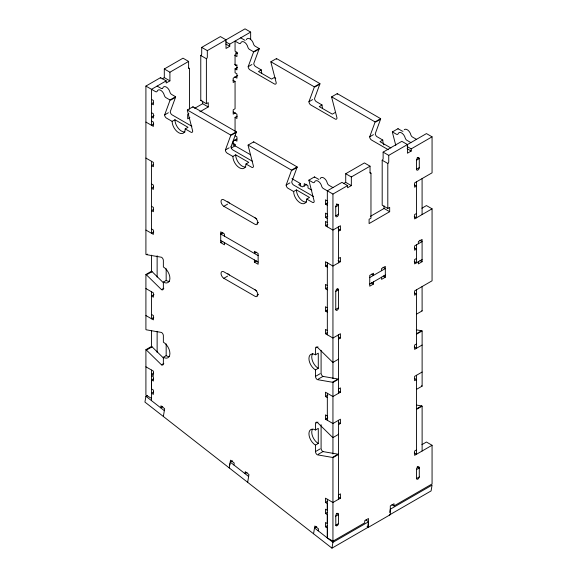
<?xml version="1.0" encoding="UTF-8"?>
<svg xmlns="http://www.w3.org/2000/svg" width="577" height="577" viewBox="0 0 577 577"><rect width="100%" height="100%" fill="white"/><g stroke="black" fill="none" stroke-linecap="round" stroke-linejoin="round"><path stroke-width="0.87" d="M163.341 357.906L152.054 346.827A2.647 1.529 60 0 0 151.52 346.424L145.909 349.669L145.909 395.13L151.52 398.368M151.52 400.654L151.52 370.045M367.073 526.455L368.479 527.263L368.479 518.514L364.736 520.678L364.736 522.834L332.943 541.19L327.332 537.952L327.332 499.256M332.943 541.19L332.943 457.648L338.555 454.409A2.647 1.529 60 0 0 338.014 454.186L322.969 451.582L318.288 454.279M422.09 286.567L422.119 310.916L416.507 314.155M421.902 444.658L426.453 442.025L432.065 445.271L432.065 483.959L394.041 505.921L391.934 504.702M147.387 395.418L145.909 396.269L144.935 402.09L331.963 548.15L367.499 527.63L368.472 521.817L366.02 519.899M163.356 416.471L164.654 408.718L160.969 405.84L160.644 407.78L162.75 406.569M229.242 467.925L230.54 460.172L234.226 463.05L233.901 464.99M229.725 465.019L229.971 463.562M247.656 482.314L248.961 474.554L245.275 471.683L244.951 473.616L247.057 472.404M313.542 533.768L314.847 526.008L318.533 528.885L318.208 530.826M331.963 548.15L332.936 542.33L368.472 521.817M389.749 512.448L390.297 509.217L432.065 485.106L431.091 490.919L389.316 515.037M338.555 523.577L337.66 525.351L336.636 525.943L335.85 525.654L335.749 515.932A1.983 1.147 -60 0 1 337.148 513.501A1.983 1.147 -60 0 1 338.555 514.309L338.555 523.577L335.749 525.193M419.284 476.963L418.397 478.744L417.373 479.336L416.587 479.04L416.479 469.317A1.983 1.147 -60 0 1 417.885 466.887A1.983 1.147 -60 0 1 419.284 467.702L419.284 476.963L416.507 478.564M313.39 196.447L293.635 185.044A2.647 1.529 60 0 1 291.76 181.805L297.061 167.337A2.625 1.515 60 0 0 297.112 166.897L253.714 141.841L248.11 145.079A2.633 1.522 60 0 0 248.182 145.743L253.454 166.169A2.647 1.529 60 0 1 251.925 167.409L245.975 164.005A9.261 5.344 60 0 1 239.426 167.784A9.261 5.344 60 0 1 232.877 156.446L227.266 153.208A2.647 1.529 60 0 1 225.398 149.97L230.663 135.631A2.633 1.522 60 0 0 230.742 135.061L236.354 131.816L192.963 106.767L187.352 110.005A2.647 1.529 60 0 0 187.431 110.669L192.696 131.087A2.647 1.529 60 0 1 191.167 132.328L185.217 128.931A9.261 5.344 60 0 1 178.675 132.71A9.261 5.344 60 0 1 172.126 121.372L166.515 118.134A2.647 1.529 60 0 1 164.647 114.895L169.912 100.557A2.633 1.522 60 0 0 169.991 99.98L175.603 96.741L171.657 94.462A2.647 1.529 60 0 1 169.89 92.01A5.287 3.051 60 0 0 166.364 87.091A5.287 3.051 60 0 0 162.837 87.935M175.603 96.741A2.633 1.522 60 0 1 175.523 97.318L170.258 111.657A2.647 1.529 60 0 0 172.126 114.895L191.881 126.298M322.529 108.159A9.261 5.344 60 0 1 322.031 104.978L316.081 101.502A2.647 1.529 60 0 1 314.552 98.501L319.817 84.163A2.633 1.522 60 0 0 319.896 83.586L276.506 58.537L270.894 61.775A2.647 1.529 60 0 0 270.974 62.439L276.239 82.857A2.647 1.529 60 0 1 274.371 83.939L250.057 69.904A2.647 1.529 60 0 1 248.182 66.665L253.454 52.327A2.647 1.529 60 0 0 253.534 51.75L259.145 48.511L255.2 46.232A2.647 1.529 60 0 1 253.7 44.501L252.906 42.33A5.287 3.051 60 0 0 246.906 38.868L246.379 39.705M259.145 48.511A2.647 1.529 60 0 1 259.066 49.081L253.793 63.42A2.647 1.529 60 0 0 255.322 66.427L261.28 69.904A9.261 5.344 60 0 0 261.778 73.084M231.009 146.731L236.274 132.393A2.633 1.522 60 0 0 236.354 131.816M383.885 144.892A9.261 5.344 60 0 1 382.782 140.052L376.831 136.583A2.647 1.529 60 0 1 375.302 133.575L380.568 119.237A2.647 1.529 60 0 0 380.647 118.66L337.257 93.611L331.645 96.849A2.633 1.522 60 0 0 331.725 97.513L336.99 117.932A2.647 1.529 60 0 1 335.122 119.013L310.808 104.978A2.647 1.529 60 0 1 308.94 101.74L314.205 87.401A2.633 1.522 60 0 0 314.285 86.824L319.896 83.586M293.635 191.521L296.441 189.905L309.532 197.464L306.726 199.079A9.261 5.344 60 0 1 300.177 202.859A9.261 5.344 60 0 1 293.635 191.521L288.024 188.282A2.647 1.529 60 0 1 286.149 185.044L291.45 170.576A2.625 1.515 60 0 0 291.5 170.136L297.112 166.897M388.278 149.703L371.559 140.052A2.647 1.529 60 0 1 369.691 136.814L374.956 122.475A2.647 1.529 60 0 0 375.036 121.906L380.647 118.66M164.301 68.98L169.912 72.219L169.912 80.859L164.301 77.621L164.301 68.98L183.003 58.183L188.614 61.422L188.614 67.906L189.552 68.447L189.552 109.111M199.873 111.794L208.254 106.954L208.254 102.641L206.386 103.716L200.774 100.477L200.774 55.486A1.32 0.765 -60 0 0 201.705 53.863L201.705 47.386L220.414 36.589L226.018 39.827L226.018 48.468L229.761 46.304L229.761 44.148L250.649 32.088L250.649 39.286M163.341 282.708L152.054 271.63A2.647 1.529 60 0 0 151.52 271.233L145.909 274.472A2.647 1.529 60 0 1 146.443 274.868L161.495 289.647A2.647 1.529 60 0 0 163.37 288.565L163.363 282.088A9.261 5.344 60 0 0 169.912 278.302A9.261 5.344 60 0 0 163.363 266.963L163.363 260.487A2.647 1.529 60 0 0 161.495 257.248L146.443 254.645A2.647 1.529 60 0 1 145.909 254.421L145.909 86.081L160.565 77.621L166.169 80.859L166.169 83.023L169.912 80.859M169.912 72.219L188.614 61.422M201.705 47.386L207.316 50.625L245.037 28.85L250.649 32.088M162.058 78.919L164.301 77.621M166.169 80.859L151.52 89.32L151.52 125.31L153.763 124.019M152.905 102.894L151.506 103.709L153.395 104.798L153.395 100.477L151.52 99.395M170.85 100.016L175.523 97.318M254.385 51.786L259.066 49.081M154.016 115.595L151.52 117.037L153.395 118.112L153.395 113.799L151.506 112.703M234.688 76.864L236.931 78.162L236.931 73.842L235.063 72.76L235.063 68.8L237.558 67.365M164.647 114.895L168.383 112.731M248.182 66.665L251.925 64.501M237.746 75.529L233.195 78.162L233.195 82.482L235.063 81.4L235.063 108.757L233.195 109.839L233.195 114.159L235.466 112.84M200.774 100.477L201.243 100.21M172.126 121.372L174.932 119.749L188.023 127.308L185.217 128.931M194.557 108.382L202.642 103.716L208.254 106.954M261.28 69.904L258.474 71.519L271.565 79.078L274.371 77.462L275.77 78.27M188.924 113.799L187.684 114.513L187.684 118.833L189.883 117.564M153.626 164.409L151.52 165.628L153.388 166.71L153.388 162.389L145.909 158.069M235.063 131.383L235.063 117.398L237.169 116.179M231.601 135.09L236.274 132.393M315.143 86.86L319.817 84.163M153.626 187.085L151.52 188.304L153.388 189.386L153.388 185.066L151.52 183.984M236.931 138.992L233.195 141.149L233.195 145.469L235.063 144.394L235.063 146.089M225.398 149.97L229.141 147.806M308.94 101.74L312.676 99.576M231.254 148.029L235.063 145.83L250.649 154.831M232.877 156.446L235.683 154.831L248.774 162.389L245.975 164.005M322.031 104.978L319.225 106.594L332.316 114.152L335.122 112.537M153.626 209.408L151.52 210.619L153.388 211.701L153.388 207.381L151.52 206.299M153.763 231.997L151.52 233.296L151.52 161.308M256.729 218.806L223.84 199.822A3.967 2.294 60 0 0 221.034 201.438A3.967 2.294 60 0 0 223.84 206.299L227.583 204.143M292.351 170.165L297.032 167.467M375.894 121.935L380.568 119.237M146.443 254.645L147.38 254.104M286.149 185.044L289.892 182.887M369.691 136.814L373.434 134.65M300.523 186.054L300.523 183.623L298.655 184.705L302.391 186.861L306.877 184.272M306.726 199.079L312.676 202.484A2.647 1.529 60 0 0 314.205 201.243L308.861 180.161L314.472 176.915L318.417 179.195A2.647 1.529 60 0 0 318.966 179.418M395.772 145.354L392.475 132.587A2.633 1.522 60 0 1 392.403 131.924L398.015 128.685L401.953 130.965A2.647 1.529 60 0 0 403.034 131.195M147.38 274.335L152.054 271.63M382.782 140.052L379.976 141.675L390.889 147.972M222.967 232.719L220.724 234.017L258.128 255.611M224.46 236.173L224.46 234.017L220.724 231.853L220.724 242.65L222.83 241.438M256.88 223.22L258.381 222.354M345.724 173.727L351.335 176.966L351.335 185.599L345.724 182.361L345.724 173.727L364.426 162.923L370.037 166.169L370.037 172.646L370.968 173.187L370.968 218.178L369.1 219.26L369.1 223.573L389.67 211.701L389.67 207.381L387.802 208.456L382.19 205.217L382.19 160.226A1.32 0.765 -60 0 0 383.128 158.61L383.128 152.126L401.83 141.329L407.441 144.567L407.441 153.208L411.185 151.051L411.185 148.888L432.065 136.828L432.065 172.826L414.611 182.902L414.611 187.222L416.479 186.14L414.38 184.928M163.363 282.088L166.169 280.465A9.261 5.344 60 0 0 169.285 281.352M351.335 176.966L370.037 166.169M383.128 152.126L388.739 155.364L426.453 133.59L432.065 136.828M343.474 183.659L345.724 182.361M161.495 289.647L163.832 288.291M154.016 294.667L151.52 296.102L153.388 297.184L153.388 292.864L145.909 288.543M308.861 180.161L312.806 182.433A2.647 1.529 60 0 0 314.566 182.015A5.287 3.051 60 0 1 318.093 181.171A5.287 3.051 60 0 1 321.62 186.082A2.647 1.529 60 0 0 323.387 188.542L332.943 194.06L347.592 185.599L347.592 187.763L351.335 185.599M327.332 200.897L325.457 199.822L325.457 204.143L327.794 202.787M256.491 252.236L254.385 253.454L254.385 251.291L258.128 253.454L258.128 264.252L254.385 262.088L254.385 259.931M335.749 206.84L338.555 205.217L338.555 214.218A1.983 1.147 -60 0 1 337.148 216.649A1.983 1.147 -60 0 1 335.749 215.834L335.749 206.84A1.983 1.147 -60 0 1 337.148 204.409A1.983 1.147 -60 0 1 338.555 205.217L336.304 203.926M416.479 160.226L419.284 158.61L419.284 167.604A1.983 1.147 -60.1 0 1 417.885 170.035A1.983 1.147 -60.1 0 1 416.479 169.227L416.479 160.226A1.983 1.147 -60 0 1 417.885 157.795A1.983 1.147 -60 0 1 419.284 158.61L417.185 157.398M327.347 214.226L325.457 213.137L325.457 217.457L327.794 216.108M153.763 317.487L151.52 318.785L151.52 291.789M256.729 290.794L223.84 271.81A3.967 2.294 60 0 0 221.034 273.426A3.967 2.294 60 0 0 223.84 278.287L227.583 276.131M254.385 262.088L256.491 260.876M335.749 215.834L338.555 214.218M416.479 169.227L419.284 167.604M327.332 222.498L325.457 221.417L325.457 225.737L327.794 224.388M338.555 231.132L340.423 230.057L340.423 225.737L332.943 230.057L325.457 225.737M370.347 216.375L384.066 208.456L389.67 211.701M147.38 349.525L152.054 346.827M256.88 295.208L258.381 294.342M145.909 349.669A2.647 1.529 60 0 1 146.443 350.066L161.495 364.837A2.647 1.529 60 0 0 163.363 363.755L163.363 357.278L166.169 355.656A9.261 5.344 60 0 0 169.285 356.55M421.902 208.21L426.453 205.578L432.065 208.816L432.065 280.804L414.611 290.887L414.611 295.208L416.479 294.126L414.38 292.907M338.555 258.489L340.423 257.407L340.423 261.727L332.943 266.047L325.457 261.727L325.457 266.047L327.563 264.836M416.479 213.497L414.611 214.579L414.611 218.899L432.065 208.816M161.495 364.837L163.832 363.488M153.626 392.072L151.52 393.283L153.395 394.365L153.395 390.045L151.52 388.963L151.52 379.969L153.395 381.044L153.395 376.723L151.52 375.649L151.52 374.365L153.626 373.153M151.52 379.969L153.626 378.75M327.332 285.485L325.457 284.403L325.457 288.724L327.563 287.512M335.749 291.428L338.555 289.805L338.555 307.801A1.983 1.147 -60 0 1 337.148 310.231A1.983 1.147 -60 0 1 335.749 309.423L335.749 291.428A1.983 1.147 -60 0 1 337.148 288.998A1.983 1.147 -60 0 1 338.555 289.805L337.055 288.94M369.72 277.566L385.306 268.572L383.063 267.274M369.72 284.05L385.306 275.049M327.332 307.801L325.457 306.719L325.457 311.039L327.563 309.827M416.479 258.489L414.611 259.571L414.611 263.891L422.09 259.571M373.478 281.879L373.478 284.035L369.734 286.199L369.734 275.402L373.478 273.238L373.478 275.402L371.372 274.183M381.585 270.721L381.585 268.557L385.321 266.401L385.321 277.198L381.585 279.362L381.585 277.198M335.749 309.423L338.555 307.801M418.354 243.732L418.354 241.575L422.09 239.412L422.09 261.727L418.354 263.891L418.354 261.727M327.332 330.477L325.457 329.402L325.457 333.715L327.563 332.503M316.42 347.772L317.977 346.871M338.555 339.117L340.423 338.035L340.423 333.715L332.943 338.035L325.457 333.715M315.482 369.907A9.261 5.344 60 0 1 308.94 358.569A9.261 5.344 60 0 1 315.482 354.79L318.288 353.174L318.288 368.292L315.482 369.907L315.482 376.392A2.647 1.529 60 0 0 317.357 379.63L332.402 382.234A2.647 1.529 60 0 1 332.943 382.45L338.555 379.212A2.647 1.529 60 0 0 338.014 378.995L322.969 376.392L318.288 379.089M338.555 359.168L332.943 362.406A2.647 1.529 60 0 1 332.402 362.003L317.357 347.231A2.647 1.529 60 0 0 315.482 348.313L315.482 354.79M315.482 376.392L320.163 373.687M332.402 382.234L337.083 379.536M416.911 333.448L421.585 330.751A2.647 1.529 60 0 1 422.119 330.967L422.119 386.114L416.507 389.352M416.507 334.206L422.119 330.967M338.555 388.97L340.423 387.888L340.423 392.209L332.943 396.529L325.457 392.209L325.457 396.529L327.794 395.18M416.479 343.979L414.611 345.053L414.611 349.373L422.119 345.039M232.459 460.814L230.216 462.112L248.629 476.494M316.42 422.97L317.977 422.068M327.332 415.967L325.457 414.885L325.457 419.205L327.794 417.856M315.482 445.105A9.261 5.344 60 0 1 308.94 433.767A9.261 5.344 60 0 1 315.482 429.988L318.288 428.365L318.288 443.482L315.482 445.105L315.482 451.582A2.647 1.529 60 0 0 317.357 454.82L332.402 457.431A2.647 1.529 60 0 1 332.943 457.648M422.119 372.035L414.611 376.37L414.611 380.69L416.479 379.608L414.38 378.397M338.555 424.6L340.423 423.525L340.423 419.205L332.943 423.525L325.457 419.205M315.482 451.582L320.163 448.884M332.402 457.431L337.083 454.726M416.911 408.639L421.585 405.941A2.647 1.529 60 0 1 422.119 406.158L422.119 451.012M416.507 409.396L422.119 406.158M338.555 494.936L340.423 493.862L340.423 498.182L332.943 502.495L325.457 498.182L325.457 502.495L327.563 501.283M416.479 449.945L414.611 451.026L414.611 455.347L432.065 445.271M325.457 502.495L327.332 503.577L327.332 510.256L325.457 509.181L325.457 513.494L327.563 512.282M316.766 526.65L314.515 527.948L332.936 542.33M335.749 516.199L338.555 514.576L336.304 513.278M416.507 469.57L419.342 467.933L417.236 466.721M325.457 513.494L327.332 514.576L327.332 523.577L325.457 522.495L325.457 526.815L327.563 525.597M368.479 527.263L390.297 514.662L390.297 505.921L394.041 503.757L394.041 505.921M416.378 329.842L421.585 330.751M416.378 405.04L421.585 405.941M240.674 37.851L244.619 40.123A2.647 1.529 60 0 0 245.167 40.347M416.479 139.353L412.533 137.074A2.647 1.529 60 0 1 411.033 135.335L410.247 133.172A5.287 3.051 60 0 0 404.246 129.71M253.534 51.75L249.589 49.471A2.647 1.529 60 0 1 248.088 47.74L247.295 45.569A5.287 3.051 60 0 0 241.294 42.107L240.508 43.362A2.647 1.529 60 0 1 239.008 43.369L235.063 41.09L235.063 51.165L236.931 52.247L236.931 56.568L234.688 55.269M270.894 61.775L314.285 86.824M331.645 96.849L375.036 121.906M392.403 131.924L396.349 134.203A2.647 1.529 60 0 0 397.849 134.203L398.635 132.948A5.287 3.051 60 0 1 404.636 136.41L405.422 138.574A2.647 1.529 60 0 0 406.922 140.312L410.867 142.591M225.708 41.811L229.761 44.148M407.131 146.551L411.185 148.888M225.708 43.967L229.761 46.304M407.131 148.707L411.185 151.051M235.748 52.644L237.147 53.452M234.688 64.271L236.931 65.562L236.931 69.882L235.063 68.8M200.774 55.486L206.386 58.724L206.386 103.716M382.19 160.226L387.802 163.464L387.802 208.456M232.957 80.189L235.063 81.4M233.195 111.996L236.931 114.159L236.931 118.473L235.063 117.398M414.236 216.519L416.479 217.817L416.479 181.82M347.592 185.599L341.981 182.361L327.332 190.821L327.332 226.819M157.132 86.081L161.077 88.36A2.647 1.529 60 0 0 161.632 88.577M332.943 187.583L328.998 185.304A2.647 1.529 60 0 1 327.231 182.844A5.287 3.051 60 0 0 323.704 177.932A5.287 3.051 60 0 0 320.177 178.776M419.847 240.277L422.09 241.575L414.611 245.896L414.611 250.209L416.479 249.134L414.38 247.915M235.063 135.754L236.931 136.836L236.931 141.149L234.688 139.858M145.909 86.081L155.465 91.599A2.647 1.529 60 0 0 157.232 91.173A5.287 3.051 60 0 1 160.752 90.329A5.287 3.051 60 0 1 164.279 95.248A2.647 1.529 60 0 0 166.046 97.708L169.991 99.98M187.352 110.005L230.742 135.061M248.11 145.079L291.5 170.136M232.957 143.175L235.063 144.394M291.948 178.675L300.523 183.623M311.84 190.158L308.003 187.943L308.003 185.787L304.259 183.623L304.259 186.321M252.632 161.372L232.877 149.97A2.647 1.529 60 0 1 231.009 146.731M325.457 204.143L327.347 205.232M419.991 260.515L422.09 261.727M414.236 261.518L416.479 262.809L416.479 244.814M325.457 217.457L327.332 218.539M151.52 120.997L153.388 122.072L153.388 126.392L145.909 122.072M338.086 228.708L340.423 230.057M383.222 275.986L385.321 277.198M338.086 260.378L340.423 261.727M371.372 282.824L373.478 284.035M223.84 206.299L255.012 224.294A3.967 2.294 60 0 0 257.818 222.679A3.967 2.294 60 0 0 255.012 217.817M325.457 266.047L327.332 267.129M325.457 288.724L327.332 289.805M414.264 346.986L416.507 348.277L416.479 289.805M220.724 240.494L258.128 262.088M220.724 242.65L224.46 244.814L224.46 242.65M325.457 311.039L327.332 312.121M151.52 228.975L153.388 230.057L153.388 234.377L145.909 230.057M338.086 336.687L340.423 338.035M223.84 278.287L255.012 296.282A3.967 2.294 60 0 0 257.818 294.667A3.967 2.294 60 0 0 255.012 289.805M338.317 390.997L340.423 392.209M325.457 396.529L327.332 397.611M414.264 452.952L416.507 454.25L416.507 375.274M151.52 314.465L153.388 315.54L153.388 319.86L145.909 315.54M338.317 422.306L340.423 423.525M145.909 366.806L153.395 371.126L153.395 375.447L151.52 374.365M338.317 496.963L340.423 498.182M325.457 526.815L327.332 527.897L327.332 537.952M145.909 396.269L164.33 410.658M314.515 177.413L314.472 176.915M422.09 178.581L422.09 214.579M388.739 155.364L388.739 161.849A1.32 0.765 -60 0 1 387.802 163.464M384.066 205.866L384.066 208.456M338.555 226.819L338.555 262.809M338.555 334.797L338.555 393.29M338.555 420.287L338.555 499.256M332.943 194.06L332.943 378.606M332.943 382.45L332.943 454.005M327.332 262.809L327.332 334.797M327.332 393.29L327.332 420.287M321.093 350.34L321.093 373.146A2.647 1.529 60 0 0 322.969 376.392M321.093 424.65L321.093 448.343A2.647 1.529 60 0 0 322.969 451.582M315.482 429.988L315.482 423.504A2.647 1.529 60 0 1 317.357 422.429L332.402 437.2A2.647 1.529 60 0 0 332.943 437.597L338.555 434.358A2.647 1.529 60 0 1 338.281 434.178M207.316 50.625L207.316 57.109A1.32 0.765 -60 0 1 206.386 58.724M202.642 101.126L202.642 103.716M166.169 268.709L166.169 280.465M166.169 343.899L166.169 355.656M160.565 77.621L160.565 78.162M157.132 255.741L157.132 277.104M157.132 331.335L157.132 352.504M151.52 255.171L151.52 272.084M151.52 330.736L151.52 347.505M145.909 274.472L145.909 329.618A2.647 1.529 60 0 0 146.443 329.835L161.495 332.446A2.647 1.529 60 0 1 163.37 335.684L163.363 342.161A9.261 5.344 60 0 1 169.912 353.499A9.261 5.344 60 0 1 163.363 357.278M422.119 310.916A2.647 1.529 60 0 1 421.845 310.736M422.119 386.114A2.647 1.529 60 0 1 421.585 385.71M276.585 59.2A2.647 1.529 60 0 1 276.506 58.537M337.336 94.275A2.633 1.522 60 0 1 337.257 93.611M398.029 129.01A2.633 1.522 60 0 1 398.015 128.685M370.968 173.187A1.32 0.765 -60 0 1 370.037 172.646M189.552 68.439A1.32 0.765 -60 0 1 188.614 67.906M237.457 52.954A1.983 1.147 -60 0 0 235.928 53.488A1.983 1.147 -60 0 0 235.063 55.486L235.063 64.487A1.983 1.147 -60.1 0 0 236.981 64.884M229.451 275.049A3.967 2.294 60 0 1 227.915 273.635M229.451 203.061A3.967 2.294 60 0 1 227.915 201.647M253.736 142.166A2.633 1.522 60 0 1 253.714 141.841M193.043 107.43A2.647 1.529 60 0 1 192.963 106.767M162.577 88.353A2.647 1.529 60 0 1 162.159 88.584M185.058 131.924A9.261 5.344 60 0 1 178.365 128.382A9.261 5.344 60 0 1 174.932 119.749M306.567 202.08A9.261 5.344 60 0 1 299.867 198.531A9.261 5.344 60 0 1 296.441 189.905M245.809 167.005A9.261 5.344 60 0 1 239.116 163.457A9.261 5.344 60 0 1 235.683 154.831M318.288 368.292A9.261 5.344 60 0 1 312.532 361.007A9.261 5.344 60 0 1 312.806 353.434M318.288 443.482A9.261 5.344 60 0 1 312.294 429.425"/></g></svg>
